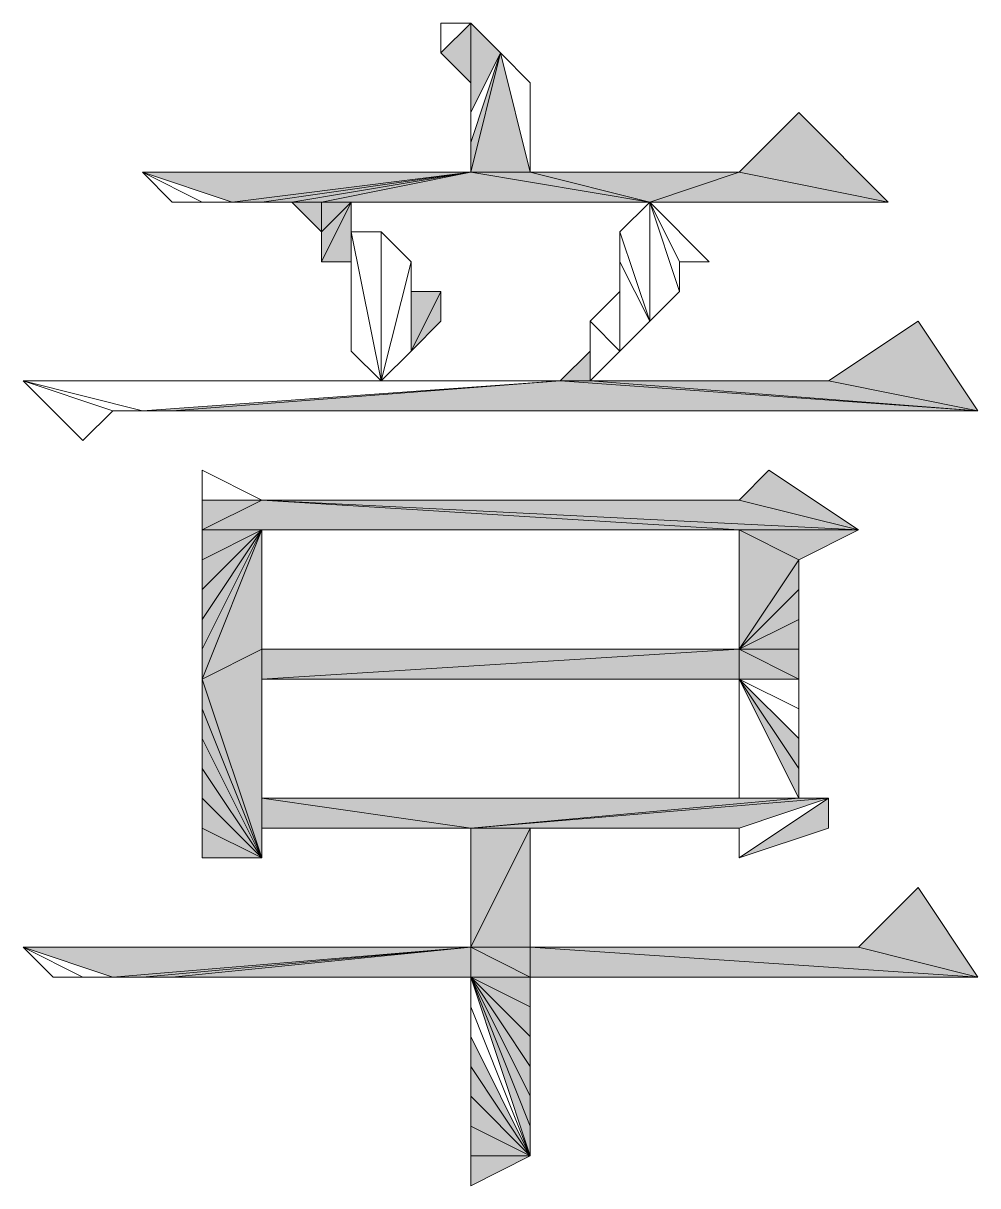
# Model space of a CAD drawing. Header units: inches. Extents: x -244 to 17, y 0 to 370.
# Drawn here: x -11.927 to -9.895, y 51.954 to 54.43 of the extents above; entities that cross this region are included whole.
import ezdxf

# ---------------------------------------------------------------- set-up
doc = ezdxf.new("R2010")
doc.units = ezdxf.units.IN
doc.header["$MEASUREMENT"] = 0
doc.layers.add('图层 1', color=7, linetype='Continuous')

# ---------------------------------------------------------------- blocks, each defined once
blk = doc.blocks.new('block 2')
at = {"layer": '图层 1', "true_color": 0xffffff}
h = blk.add_hatch(color=7, dxfattribs=at)
h.dxf.hatch_style = 2
h.paths.add_polyline_path([(72.5806, 32.5755), (72.5171, 32.385), (72.5806, 31.6229)])
h = blk.add_hatch(color=7, dxfattribs=at)
h.dxf.hatch_style = 2
h.paths.add_polyline_path([(72.5806, 31.6229), (72.5171, 32.3216), (72.5171, 32.385)])
h.paths.add_polyline_path([(72.5171, 32.2582), (72.5806, 31.6229), (72.5171, 32.3216)])
h = blk.add_hatch(color=7, dxfattribs=at)
h.dxf.hatch_style = 2
h.paths.add_polyline_path([(73.7871, 31.4324), (73.7235, 32.2582), (73.7235, 32.3216)])
h.paths.add_polyline_path([(73.7235, 30.5435), (73.7871, 31.4324), (73.7235, 32.2582)])
h.paths.add_polyline_path([(73.7871, 31.369), (73.7235, 30.5435), (73.7871, 31.4324)])
h = blk.add_hatch(color=7, dxfattribs=at)
h.dxf.hatch_style = 2
h.paths.add_polyline_path([(74.2315, 32.3216), (74.1681, 32.131), (74.2315, 31.6229)])
h = blk.add_hatch(color=7, dxfattribs=at)
h.dxf.hatch_style = 2
h.paths.add_polyline_path([(72.5171, 31.4961), (72.5806, 31.4961), (72.5171, 30.5435)])
h.paths.add_polyline_path([(72.5806, 31.6229), (72.5171, 31.4961), (72.5806, 31.4961)])
h.paths.add_polyline_path([(72.5171, 31.6229), (72.5806, 31.6229), (72.5171, 31.4961)])
h.paths.add_polyline_path([(72.5171, 32.2582), (72.5171, 31.6229), (72.5806, 31.6229)])
h = blk.add_hatch(color=7, dxfattribs=at)
h.dxf.hatch_style = 2
h.paths.add_polyline_path([(72.771, 32.0677), (73.152, 32.1944), (73.0886, 32.1944)])
h.paths.add_polyline_path([(73.2156, 32.0677), (72.771, 32.0677), (73.152, 32.1944)])
h = blk.add_hatch(color=7, dxfattribs=at)
h.dxf.hatch_style = 2
h.paths.add_polyline_path([(72.771, 32.0677), (73.025, 32.1944), (72.9615, 32.1944)])
h.paths.add_polyline_path([(73.0886, 32.1944), (72.771, 32.0677), (73.025, 32.1944)])
h = blk.add_hatch(color=7, dxfattribs=at)
h.dxf.hatch_style = 2
h.paths.add_polyline_path([(72.8981, 32.1944), (72.9615, 32.1944), (72.771, 32.0677)])
h = blk.add_hatch(color=7, dxfattribs=at)
h.dxf.hatch_style = 2
h.paths.add_polyline_path([(72.8345, 32.1944), (72.8981, 32.1944), (72.771, 32.0677)])
h = blk.add_hatch(color=7, dxfattribs=at)
h.dxf.hatch_style = 2
h.paths.add_polyline_path([(72.771, 32.1944), (72.8345, 32.1944), (72.771, 32.0677)])
h = blk.add_hatch(color=7, dxfattribs=at)
h.dxf.hatch_style = 2
h.paths.add_polyline_path([(73.4695, 32.0677), (73.152, 32.1944), (73.2156, 32.1944)])
h.paths.add_polyline_path([(73.2156, 32.0677), (73.4695, 32.0677), (73.152, 32.1944)])
h = blk.add_hatch(color=7, dxfattribs=at)
h.dxf.hatch_style = 2
h.paths.add_polyline_path([(73.4695, 32.0677), (73.2791, 32.1944), (73.3425, 32.1944)])
h.paths.add_polyline_path([(73.2156, 32.1944), (73.4695, 32.0677), (73.2791, 32.1944)])
h = blk.add_hatch(color=7, dxfattribs=at)
h.dxf.hatch_style = 2
h.paths.add_polyline_path([(73.4695, 32.0677), (73.4061, 32.1944), (73.4695, 32.1944)])
h.paths.add_polyline_path([(73.3425, 32.1944), (73.4695, 32.0677), (73.4061, 32.1944)])
h = blk.add_hatch(color=7, dxfattribs=at)
h.dxf.hatch_style = 2
h.paths.add_polyline_path([(73.4695, 32.1944), (73.533, 32.0677), (73.4695, 31.0514)])
h = blk.add_hatch(color=7, dxfattribs=at)
h.dxf.hatch_style = 2
h.paths.add_polyline_path([(73.533, 32.1944), (73.4695, 32.1944), (73.533, 32.0677)])
h = blk.add_hatch(color=7, dxfattribs=at)
h.dxf.hatch_style = 2
h.paths.add_polyline_path([(74.2315, 31.6229), (74.1681, 32.0677), (74.1681, 32.131)])
h.paths.add_polyline_path([(74.1681, 32.0039), (74.2315, 31.6229), (74.1681, 32.0677)])
h = blk.add_hatch(color=7, dxfattribs=at)
h.dxf.hatch_style = 2
h.paths.add_polyline_path([(72.8345, 31.6229), (72.8981, 30.9246), (72.8981, 30.8612)])
h.paths.add_polyline_path([(72.8981, 32.0677), (72.8345, 31.6229), (72.8981, 30.9246)])
h = blk.add_hatch(color=7, dxfattribs=at)
h.dxf.hatch_style = 2
h.paths.add_polyline_path([(72.8981, 32.0677), (72.8345, 32.0677), (72.8345, 31.6229)])
h = blk.add_hatch(color=7, dxfattribs=at)
h.dxf.hatch_style = 2
h.paths.add_polyline_path([(73.152, 32.0677), (73.152, 31.0514), (73.2156, 31.0514)])
h = blk.add_hatch(color=7, dxfattribs=at)
h.dxf.hatch_style = 2
h.paths.add_polyline_path([(73.2156, 32.0677), (73.152, 32.0677), (73.2156, 31.0514)])
h = blk.add_hatch(color=7, dxfattribs=at)
h.dxf.hatch_style = 2
h.paths.add_polyline_path([(73.533, 32.0677), (73.4695, 31.0514), (73.4695, 30.7975)])
h = blk.add_hatch(color=7, dxfattribs=at)
h.dxf.hatch_style = 2
h.paths.add_polyline_path([(73.4695, 30.7975), (73.533, 31.0514), (73.533, 32.0677)])
h.paths.add_polyline_path([(73.5966, 30.988), (73.4695, 30.7975), (73.533, 31.0514)])
h = blk.add_hatch(color=7, dxfattribs=at)
h.dxf.hatch_style = 2
h.paths.add_polyline_path([(74.1046, 31.9405), (74.1681, 31.9405), (74.1681, 32.0039)])
h.paths.add_polyline_path([(74.1681, 31.8771), (74.1046, 31.9405), (74.1681, 31.9405)])
h.paths.add_polyline_path([(74.041, 31.9405), (74.1681, 31.8771), (74.1046, 31.9405)])
h = blk.add_hatch(color=7, dxfattribs=at)
h.dxf.hatch_style = 2
h.paths.add_polyline_path([(74.1681, 31.9405), (74.2315, 31.6229), (74.1681, 31.2419)])
h.paths.add_polyline_path([(74.1681, 32.0039), (74.1681, 31.9405), (74.2315, 31.6229)])
h = blk.add_hatch(color=7, dxfattribs=at)
h.dxf.hatch_style = 2
h.paths.add_polyline_path([(74.041, 31.9405), (74.041, 31.8771), (74.1681, 31.8771)])
h = blk.add_hatch(color=7, dxfattribs=at)
h.dxf.hatch_style = 2
h.paths.add_polyline_path([(73.8505, 31.75), (73.9776, 31.6866), (73.9141, 31.6866)])
h.paths.add_polyline_path([(73.9776, 31.75), (73.8505, 31.75), (73.9776, 31.6866)])
h = blk.add_hatch(color=7, dxfattribs=at)
h.dxf.hatch_style = 2
h.paths.add_polyline_path([(74.549, 31.6229), (74.3585, 31.6229), (74.4856, 31.5595)])
h.paths.add_polyline_path([(74.4856, 31.6866), (74.422, 31.6229), (74.549, 31.6229)])
h = blk.add_hatch(color=7, dxfattribs=at)
h.dxf.hatch_style = 2
h.paths.add_polyline_path([(72.0725, 31.6229), (72.136, 31.6229), (72.136, 31.4961)])
h = blk.add_hatch(color=7, dxfattribs=at)
h.dxf.hatch_style = 2
h.paths.add_polyline_path([(72.5171, 31.6229), (72.1996, 31.4961), (72.136, 31.4961)])
h.paths.add_polyline_path([(72.263, 31.4961), (72.5171, 31.6229), (72.1996, 31.4961)])
h.paths.add_polyline_path([(72.3266, 31.4961), (72.263, 31.4961), (72.5171, 31.6229)])
h = blk.add_hatch(color=7, dxfattribs=at)
h.dxf.hatch_style = 2
h.paths.add_polyline_path([(72.136, 31.4961), (72.3266, 31.6229), (72.263, 31.6229)])
h.paths.add_polyline_path([(72.3901, 31.6229), (72.136, 31.4961), (72.3266, 31.6229)])
h = blk.add_hatch(color=7, dxfattribs=at)
h.dxf.hatch_style = 2
h.paths.add_polyline_path([(72.136, 31.4961), (72.1996, 31.6229), (72.136, 31.6229)])
h.paths.add_polyline_path([(72.263, 31.6229), (72.136, 31.4961), (72.1996, 31.6229)])
h = blk.add_hatch(color=7, dxfattribs=at)
h.dxf.hatch_style = 2
h.paths.add_polyline_path([(72.5171, 31.6229), (72.3901, 31.4961), (72.3266, 31.4961)])
h.paths.add_polyline_path([(72.4535, 31.4961), (72.5171, 31.6229), (72.3901, 31.4961)])
h.paths.add_polyline_path([(72.5171, 31.4961), (72.4535, 31.4961), (72.5171, 31.6229)])
h = blk.add_hatch(color=7, dxfattribs=at)
h.dxf.hatch_style = 2
h.paths.add_polyline_path([(72.8345, 31.4961), (72.5806, 31.6229), (72.8345, 31.6229)])
h.paths.add_polyline_path([(72.5806, 31.4961), (72.8345, 31.4961), (72.5806, 31.6229)])
h = blk.add_hatch(color=7, dxfattribs=at)
h.dxf.hatch_style = 2
h.paths.add_polyline_path([(72.8345, 31.6229), (72.8345, 31.0514), (72.8981, 30.8612)])
h = blk.add_hatch(color=7, dxfattribs=at)
h.dxf.hatch_style = 2
h.paths.add_polyline_path([(74.1681, 31.2419), (74.2315, 31.4961), (74.2315, 31.6229)])
h.paths.add_polyline_path([(74.2315, 31.0514), (74.1681, 31.2419), (74.2315, 31.4961)])
h.paths.add_polyline_path([(74.1681, 30.7341), (74.2315, 31.0514), (74.1681, 31.2419)])
h.paths.add_polyline_path([(74.3585, 30.9246), (74.1681, 30.7341), (74.2315, 31.0514)])
h = blk.add_hatch(color=7, dxfattribs=at)
h.dxf.hatch_style = 2
h.paths.add_polyline_path([(74.2315, 31.6229), (74.4856, 31.5595), (74.2315, 31.4961)])
h.paths.add_polyline_path([(74.2951, 31.6229), (74.2315, 31.6229), (74.4856, 31.5595)])
h = blk.add_hatch(color=7, dxfattribs=at)
h.dxf.hatch_style = 2
h.paths.add_polyline_path([(72.5171, 30.5435), (72.5806, 30.7975), (72.5806, 31.4961)])
h.paths.add_polyline_path([(72.7076, 30.6707), (72.5171, 30.5435), (72.5806, 30.7975)])
h = blk.add_hatch(color=7, dxfattribs=at)
h.dxf.hatch_style = 2
h.paths.add_polyline_path([(73.7871, 31.4324), (73.8505, 31.369), (73.7871, 31.369)])
h = blk.add_hatch(color=7, dxfattribs=at)
h.dxf.hatch_style = 2
h.paths.add_polyline_path([(73.7235, 30.5435), (73.7871, 30.8612), (73.7871, 31.369)])
h.paths.add_polyline_path([(73.9141, 30.6707), (73.7235, 30.5435), (73.7871, 30.8612)])
h = blk.add_hatch(color=7, dxfattribs=at)
h.dxf.hatch_style = 2
h.paths.add_polyline_path([(72.771, 31.0514), (72.8981, 30.8612), (72.8345, 30.8612)])
h = blk.add_hatch(color=7, dxfattribs=at)
h.dxf.hatch_style = 2
h.paths.add_polyline_path([(72.9615, 30.9246), (73.152, 31.0514), (72.8981, 30.9246)])
h.paths.add_polyline_path([(73.025, 30.9246), (72.9615, 30.9246), (73.152, 31.0514)])
h = blk.add_hatch(color=7, dxfattribs=at)
h.dxf.hatch_style = 2
h.paths.add_polyline_path([(73.2156, 31.0514), (73.2156, 30.9246), (73.152, 30.9246)])
h = blk.add_hatch(color=7, dxfattribs=at)
h.dxf.hatch_style = 2
h.paths.add_polyline_path([(73.152, 31.0514), (73.2156, 31.0514), (73.152, 30.9246)])
h = blk.add_hatch(color=7, dxfattribs=at)
h.dxf.hatch_style = 2
h.paths.add_polyline_path([(73.2156, 31.0514), (73.2791, 30.9246), (73.2156, 30.9246)])
h.paths.add_polyline_path([(73.3425, 30.9246), (73.2156, 31.0514), (73.2791, 30.9246)])
h.paths.add_polyline_path([(73.4061, 30.9246), (73.3425, 30.9246), (73.2156, 31.0514)])
h = blk.add_hatch(color=7, dxfattribs=at)
h.dxf.hatch_style = 2
h.paths.add_polyline_path([(73.4695, 31.0514), (73.4061, 30.9246), (73.4695, 30.7975)])
h.paths.add_polyline_path([(73.2156, 31.0514), (73.4695, 31.0514), (73.4061, 30.9246)])
at = {"layer": '图层 1', "lineweight": 0}
for points in [[(72.5171, 32.4487), (72.5806, 32.5755), (72.5171, 32.385), (72.5171, 32.4487)], [(72.5171, 32.5121), (72.5171, 32.4487), (72.5806, 32.5755), (72.5171, 32.5121)], [(72.5806, 32.5755), (72.5171, 32.385), (72.5806, 31.6229), (72.5806, 32.5755)], [(73.66, 32.4487), (73.7871, 32.5755), (73.7235, 32.385), (73.66, 32.4487)], [(73.7871, 32.5755), (73.7235, 32.385), (73.7235, 32.3216), (73.7871, 32.5755)], [(73.7235, 32.3216), (73.7871, 32.5755), (73.7871, 31.4324), (73.7235, 32.3216)], [(72.5806, 31.6229), (72.5171, 32.3216), (72.5171, 32.385), (72.5806, 31.6229)], [(72.5171, 32.2582), (72.5806, 31.6229), (72.5171, 32.3216), (72.5171, 32.2582)], [(73.7871, 31.4324), (73.7235, 32.2582), (73.7235, 32.3216), (73.7871, 31.4324)], [(74.1681, 32.1944), (74.2315, 32.3216), (74.1681, 32.131), (74.1681, 32.1944)], [(74.1681, 32.2582), (74.1681, 32.1944), (74.2315, 32.3216), (74.1681, 32.2582)], [(74.2315, 32.3216), (74.1681, 32.131), (74.2315, 31.6229), (74.2315, 32.3216)], [(72.5171, 32.2582), (72.5171, 31.6229), (72.5806, 31.6229), (72.5171, 32.2582)], [(73.7235, 30.5435), (73.7871, 31.4324), (73.7235, 32.2582), (73.7235, 30.5435)], [(72.771, 32.0677), (73.152, 32.1944), (73.0886, 32.1944), (72.771, 32.0677)], [(73.2156, 32.0677), (72.771, 32.0677), (73.152, 32.1944), (73.2156, 32.0677)], [(72.771, 32.0677), (73.025, 32.1944), (72.9615, 32.1944), (72.771, 32.0677)], [(73.0886, 32.1944), (72.771, 32.0677), (73.025, 32.1944), (73.0886, 32.1944)], [(72.8981, 32.1944), (72.9615, 32.1944), (72.771, 32.0677), (72.8981, 32.1944)], [(72.8345, 32.1944), (72.8981, 32.1944), (72.771, 32.0677), (72.8345, 32.1944)], [(72.771, 32.1944), (72.8345, 32.1944), (72.771, 32.0677), (72.771, 32.1944)], [(73.4695, 32.0677), (73.152, 32.1944), (73.2156, 32.1944), (73.4695, 32.0677)], [(73.2156, 32.0677), (73.4695, 32.0677), (73.152, 32.1944), (73.2156, 32.0677)], [(73.2156, 32.1944), (73.4695, 32.0677), (73.2791, 32.1944), (73.2156, 32.1944)], [(73.4695, 32.0677), (73.2791, 32.1944), (73.3425, 32.1944), (73.4695, 32.0677)], [(73.3425, 32.1944), (73.4695, 32.0677), (73.4061, 32.1944), (73.3425, 32.1944)], [(73.4695, 32.0677), (73.4061, 32.1944), (73.4695, 32.1944), (73.4695, 32.0677)], [(73.4695, 32.1944), (73.4695, 32.0677), (73.4695, 31.0514), (73.4695, 32.1944)], [(73.4695, 32.1944), (73.533, 32.0677), (73.4695, 31.0514), (73.4695, 32.1944)], [(73.533, 32.1944), (73.4695, 32.1944), (73.533, 32.0677), (73.533, 32.1944)], [(73.533, 32.1944), (73.533, 32.0677), (73.5966, 32.1944), (73.533, 32.1944)], [(74.2315, 31.6229), (74.1681, 32.0677), (74.1681, 32.131), (74.2315, 31.6229)], [(72.771, 32.0677), (72.8345, 32.0677), (73.2156, 32.0677), (72.771, 32.0677)], [(72.8981, 32.0677), (72.8345, 31.6229), (72.8981, 30.9246), (72.8981, 32.0677)], [(72.8981, 32.0677), (72.8345, 32.0677), (72.8345, 31.6229), (72.8981, 32.0677)], [(73.152, 32.0677), (72.8981, 32.0677), (72.8345, 32.0677), (73.152, 32.0677)], [(72.8345, 32.0677), (73.2156, 32.0677), (73.152, 32.0677), (72.8345, 32.0677)], [(72.8981, 32.0677), (72.8981, 31.0514), (72.8981, 30.9246), (72.8981, 32.0677)], [(73.152, 32.0677), (73.152, 31.0514), (73.2156, 31.0514), (73.152, 32.0677)], [(73.2156, 32.0677), (73.152, 32.0677), (73.2156, 31.0514), (73.2156, 32.0677)], [(73.533, 32.0677), (73.4695, 31.0514), (73.4695, 30.7975), (73.533, 32.0677)], [(73.4695, 30.7975), (73.533, 31.0514), (73.533, 32.0677), (73.4695, 30.7975)], [(74.1681, 32.0039), (74.2315, 31.6229), (74.1681, 32.0677), (74.1681, 32.0039)], [(74.1046, 31.9405), (74.1681, 31.9405), (74.1681, 32.0039), (74.1046, 31.9405)], [(74.1681, 32.0039), (74.1681, 31.9405), (74.2315, 31.6229), (74.1681, 32.0039)], [(74.041, 31.9405), (74.041, 31.8771), (74.1681, 31.8771), (74.041, 31.9405)], [(74.041, 31.9405), (74.1681, 31.8771), (74.1046, 31.9405), (74.041, 31.9405)], [(74.1681, 31.8771), (74.1046, 31.9405), (74.1681, 31.9405), (74.1681, 31.8771)], [(74.1681, 31.9405), (74.2315, 31.6229), (74.1681, 31.2419), (74.1681, 31.9405)], [(74.1046, 31.8771), (73.7871, 31.8134), (74.1046, 31.8134), (74.1046, 31.8771)], [(73.8505, 31.8771), (74.1046, 31.8771), (73.7871, 31.8134), (73.8505, 31.8771)], [(73.8505, 31.8771), (74.1046, 31.8771), (73.9141, 31.8771), (73.8505, 31.8771)], [(74.1046, 31.8771), (73.9141, 31.8771), (73.9776, 31.8771), (74.1046, 31.8771)], [(74.1681, 31.8771), (73.9776, 31.8771), (74.1046, 31.8771), (74.1681, 31.8771)], [(74.041, 31.8771), (74.1681, 31.8771), (73.9776, 31.8771), (74.041, 31.8771)], [(73.7871, 31.8134), (74.041, 31.75), (73.8505, 31.75), (73.7871, 31.8134)], [(74.1046, 31.8134), (73.7871, 31.8134), (74.041, 31.75), (74.1046, 31.8134)], [(73.8505, 31.75), (73.9776, 31.6866), (73.9141, 31.6866), (73.8505, 31.75)], [(73.9776, 31.75), (73.8505, 31.75), (73.9776, 31.6866), (73.9776, 31.75)], [(74.041, 31.75), (73.9776, 31.75), (73.8505, 31.75), (74.041, 31.75)], [(74.4856, 31.6866), (74.422, 31.6229), (74.549, 31.6229), (74.4856, 31.6866)], [(74.549, 31.6866), (74.4856, 31.6866), (74.549, 31.6229), (74.549, 31.6866)], [(74.549, 31.6866), (74.549, 31.6866)], [(72.0725, 31.6229), (72.136, 31.6229), (72.136, 31.4961), (72.0725, 31.6229)], [(72.5171, 31.6229), (72.1996, 31.4961), (72.136, 31.4961), (72.5171, 31.6229)], [(72.136, 31.4961), (72.5171, 31.6229), (72.4535, 31.6229), (72.136, 31.4961)], [(72.3901, 31.6229), (72.4535, 31.6229), (72.136, 31.4961), (72.3901, 31.6229)], [(72.136, 31.4961), (72.3266, 31.6229), (72.263, 31.6229), (72.136, 31.4961)], [(72.3901, 31.6229), (72.136, 31.4961), (72.3266, 31.6229), (72.3901, 31.6229)], [(72.136, 31.4961), (72.1996, 31.6229), (72.136, 31.6229), (72.136, 31.4961)], [(72.263, 31.6229), (72.136, 31.4961), (72.1996, 31.6229), (72.263, 31.6229)], [(72.263, 31.4961), (72.5171, 31.6229), (72.1996, 31.4961), (72.263, 31.4961)], [(72.3266, 31.4961), (72.263, 31.4961), (72.5171, 31.6229), (72.3266, 31.4961)], [(72.5171, 31.6229), (72.3901, 31.4961), (72.3266, 31.4961), (72.5171, 31.6229)], [(72.4535, 31.4961), (72.5171, 31.6229), (72.3901, 31.4961), (72.4535, 31.4961)], [(72.5171, 31.4961), (72.4535, 31.4961), (72.5171, 31.6229), (72.5171, 31.4961)], [(72.5806, 31.6229), (72.5171, 31.4961), (72.5806, 31.4961), (72.5806, 31.6229)], [(72.5171, 31.6229), (72.5806, 31.6229), (72.5171, 31.4961), (72.5171, 31.6229)], [(72.8345, 31.4961), (72.5806, 31.6229), (72.8345, 31.6229), (72.8345, 31.4961)], [(72.5806, 31.4961), (72.8345, 31.4961), (72.5806, 31.6229), (72.5806, 31.4961)], [(72.8345, 31.6229), (72.8345, 31.4961), (72.8345, 31.0514), (72.8345, 31.6229)], [(72.8345, 31.6229), (72.8345, 31.0514), (72.8981, 30.8612), (72.8345, 31.6229)], [(72.8345, 31.6229), (72.8981, 30.9246), (72.8981, 30.8612), (72.8345, 31.6229)], [(74.1681, 31.2419), (74.2315, 31.4961), (74.2315, 31.6229), (74.1681, 31.2419)], [(74.2315, 31.6229), (74.4856, 31.5595), (74.2315, 31.4961), (74.2315, 31.6229)], [(74.2951, 31.6229), (74.2315, 31.6229), (74.4856, 31.5595), (74.2951, 31.6229)], [(74.2951, 31.6229), (74.4856, 31.5595), (74.3585, 31.6229), (74.2951, 31.6229)], [(74.549, 31.6229), (74.3585, 31.6229), (74.4856, 31.5595), (74.549, 31.6229)], [(74.422, 31.6229), (74.549, 31.6229), (74.3585, 31.6229), (74.422, 31.6229)], [(74.4856, 31.5595), (74.2315, 31.4961), (74.422, 31.4961), (74.4856, 31.5595)], [(72.5171, 30.5435), (72.5806, 30.7975), (72.5806, 31.4961), (72.5171, 30.5435)], [(72.5171, 31.4961), (72.5806, 31.4961), (72.5171, 30.5435), (72.5171, 31.4961)], [(74.2315, 31.0514), (74.1681, 31.2419), (74.2315, 31.4961), (74.2315, 31.0514)], [(74.2315, 31.4961), (74.422, 31.4961), (74.2951, 31.4961), (74.2315, 31.4961)], [(74.2951, 31.4961), (74.422, 31.4961), (74.3585, 31.4961), (74.2951, 31.4961)], [(73.7871, 31.369), (73.7235, 30.5435), (73.7871, 31.4324), (73.7871, 31.369)], [(73.7871, 31.4324), (73.8505, 31.369), (73.7871, 31.369), (73.7871, 31.4324)], [(73.7235, 30.5435), (73.7871, 30.8612), (73.7871, 31.369), (73.7235, 30.5435)], [(73.7871, 31.369), (73.9141, 31.369), (73.8505, 31.3056), (73.7871, 31.369)], [(73.8505, 31.369), (73.7871, 31.369), (73.9141, 31.369), (73.8505, 31.369)], [(73.9141, 31.369), (73.9776, 31.3056), (73.8505, 31.3056), (73.9141, 31.369)], [(73.8505, 31.3056), (74.041, 31.3056), (73.9141, 31.2419), (73.8505, 31.3056)], [(73.9776, 31.3056), (73.8505, 31.3056), (74.041, 31.3056), (73.9776, 31.3056)], [(74.1046, 31.3056), (73.9141, 31.2419), (74.1681, 31.2419), (74.1046, 31.3056)], [(74.041, 31.3056), (74.1046, 31.3056), (73.9141, 31.2419), (74.041, 31.3056)], [(73.9141, 31.2419), (74.1681, 31.2419), (73.9776, 31.1785), (73.9141, 31.2419)], [(73.9776, 31.1785), (74.041, 31.1785), (74.1681, 31.2419), (73.9776, 31.1785)], [(74.041, 31.1785), (74.1681, 31.2419), (74.041, 31.1151), (74.041, 31.1785)], [(74.1681, 30.7341), (74.2315, 31.0514), (74.1681, 31.2419), (74.1681, 30.7341)], [(72.771, 31.0514), (72.8981, 30.8612), (72.8345, 30.8612), (72.771, 31.0514)], [(72.8345, 31.0514), (72.771, 31.0514), (72.8981, 30.8612), (72.8345, 31.0514)], [(72.9615, 30.9246), (73.152, 31.0514), (72.8981, 30.9246), (72.9615, 30.9246)], [(72.8981, 31.0514), (73.152, 31.0514), (72.8981, 30.9246), (72.8981, 31.0514)], [(73.025, 30.9246), (72.9615, 30.9246), (73.152, 31.0514), (73.025, 30.9246)], [(73.0886, 30.9246), (73.152, 31.0514), (73.025, 30.9246), (73.0886, 30.9246)], [(73.152, 30.9246), (73.0886, 30.9246), (73.152, 31.0514), (73.152, 30.9246)], [(73.2156, 31.0514), (73.2156, 30.9246), (73.152, 30.9246), (73.2156, 31.0514)], [(73.152, 31.0514), (73.2156, 31.0514), (73.152, 30.9246), (73.152, 31.0514)], [(73.2156, 31.0514), (73.2791, 30.9246), (73.2156, 30.9246), (73.2156, 31.0514)], [(73.3425, 30.9246), (73.2156, 31.0514), (73.2791, 30.9246), (73.3425, 30.9246)], [(73.4061, 30.9246), (73.3425, 30.9246), (73.2156, 31.0514), (73.4061, 30.9246)], [(73.2156, 31.0514), (73.4695, 31.0514), (73.4061, 30.9246), (73.2156, 31.0514)], [(73.4695, 31.0514), (73.4061, 30.9246), (73.4695, 30.7975), (73.4695, 31.0514)], [(73.5966, 30.988), (73.4695, 30.7975), (73.533, 31.0514), (73.5966, 30.988)], [(74.3585, 30.9246), (74.1681, 30.7341), (74.2315, 31.0514), (74.3585, 30.9246)], [(73.9141, 30.6707), (73.7235, 30.5435), (73.7871, 30.8612), (73.9141, 30.6707)], [(72.7076, 30.6707), (72.5171, 30.5435), (72.5806, 30.7975), (72.7076, 30.6707)]]:
    blk.add_lwpolyline(points, dxfattribs=at)
at = {"layer": '图层 1', "color": 7, "lineweight": 20, "true_color": 0xffffff}
for points in [[(72.5171, 32.4487), (72.5806, 32.5755), (72.5171, 32.385), (72.5171, 32.4487)], [(72.5171, 32.5121), (72.5171, 32.4487), (72.5806, 32.5755), (72.5171, 32.5121)], [(72.5806, 32.5755), (72.5171, 32.385), (72.5806, 31.6229), (72.5806, 32.5755)], [(73.66, 32.4487), (73.7871, 32.5755), (73.7235, 32.385), (73.66, 32.4487)], [(73.7871, 32.5755), (73.7235, 32.385), (73.7235, 32.3216), (73.7871, 32.5755)], [(73.7235, 32.3216), (73.7871, 32.5755), (73.7871, 31.4324), (73.7235, 32.3216)], [(72.5806, 31.6229), (72.5171, 32.3216), (72.5171, 32.385), (72.5806, 31.6229)], [(72.5171, 32.2582), (72.5806, 31.6229), (72.5171, 32.3216), (72.5171, 32.2582)], [(73.7871, 31.4324), (73.7235, 32.2582), (73.7235, 32.3216), (73.7871, 31.4324)], [(74.1681, 32.1944), (74.2315, 32.3216), (74.1681, 32.131), (74.1681, 32.1944)], [(74.1681, 32.2582), (74.1681, 32.1944), (74.2315, 32.3216), (74.1681, 32.2582)], [(74.2315, 32.3216), (74.1681, 32.131), (74.2315, 31.6229), (74.2315, 32.3216)], [(72.5171, 32.2582), (72.5171, 31.6229), (72.5806, 31.6229), (72.5171, 32.2582)], [(73.7235, 30.5435), (73.7871, 31.4324), (73.7235, 32.2582), (73.7235, 30.5435)], [(72.771, 32.0677), (73.152, 32.1944), (73.0886, 32.1944), (72.771, 32.0677)], [(73.2156, 32.0677), (72.771, 32.0677), (73.152, 32.1944), (73.2156, 32.0677)], [(72.771, 32.0677), (73.025, 32.1944), (72.9615, 32.1944), (72.771, 32.0677)], [(73.0886, 32.1944), (72.771, 32.0677), (73.025, 32.1944), (73.0886, 32.1944)], [(72.8981, 32.1944), (72.9615, 32.1944), (72.771, 32.0677), (72.8981, 32.1944)], [(72.8345, 32.1944), (72.8981, 32.1944), (72.771, 32.0677), (72.8345, 32.1944)], [(72.771, 32.1944), (72.8345, 32.1944), (72.771, 32.0677), (72.771, 32.1944)], [(73.4695, 32.0677), (73.152, 32.1944), (73.2156, 32.1944), (73.4695, 32.0677)], [(73.2156, 32.0677), (73.4695, 32.0677), (73.152, 32.1944), (73.2156, 32.0677)], [(73.2156, 32.1944), (73.4695, 32.0677), (73.2791, 32.1944), (73.2156, 32.1944)], [(73.4695, 32.0677), (73.2791, 32.1944), (73.3425, 32.1944), (73.4695, 32.0677)], [(73.3425, 32.1944), (73.4695, 32.0677), (73.4061, 32.1944), (73.3425, 32.1944)], [(73.4695, 32.0677), (73.4061, 32.1944), (73.4695, 32.1944), (73.4695, 32.0677)], [(73.4695, 32.1944), (73.4695, 32.0677), (73.4695, 31.0514), (73.4695, 32.1944)], [(73.4695, 32.1944), (73.533, 32.0677), (73.4695, 31.0514), (73.4695, 32.1944)], [(73.533, 32.1944), (73.4695, 32.1944), (73.533, 32.0677), (73.533, 32.1944)], [(73.533, 32.1944), (73.533, 32.0677), (73.5966, 32.1944), (73.533, 32.1944)], [(74.2315, 31.6229), (74.1681, 32.0677), (74.1681, 32.131), (74.2315, 31.6229)], [(72.771, 32.0677), (72.8345, 32.0677), (73.2156, 32.0677), (72.771, 32.0677)], [(72.8981, 32.0677), (72.8345, 31.6229), (72.8981, 30.9246), (72.8981, 32.0677)], [(72.8981, 32.0677), (72.8345, 32.0677), (72.8345, 31.6229), (72.8981, 32.0677)], [(73.152, 32.0677), (72.8981, 32.0677), (72.8345, 32.0677), (73.152, 32.0677)], [(72.8345, 32.0677), (73.2156, 32.0677), (73.152, 32.0677), (72.8345, 32.0677)], [(72.8981, 32.0677), (72.8981, 31.0514), (72.8981, 30.9246), (72.8981, 32.0677)], [(73.152, 32.0677), (73.152, 31.0514), (73.2156, 31.0514), (73.152, 32.0677)], [(73.2156, 32.0677), (73.152, 32.0677), (73.2156, 31.0514), (73.2156, 32.0677)], [(73.533, 32.0677), (73.4695, 31.0514), (73.4695, 30.7975), (73.533, 32.0677)], [(73.4695, 30.7975), (73.533, 31.0514), (73.533, 32.0677), (73.4695, 30.7975)], [(74.1681, 32.0039), (74.2315, 31.6229), (74.1681, 32.0677), (74.1681, 32.0039)], [(74.1046, 31.9405), (74.1681, 31.9405), (74.1681, 32.0039), (74.1046, 31.9405)], [(74.1681, 32.0039), (74.1681, 31.9405), (74.2315, 31.6229), (74.1681, 32.0039)], [(74.041, 31.9405), (74.041, 31.8771), (74.1681, 31.8771), (74.041, 31.9405)], [(74.041, 31.9405), (74.1681, 31.8771), (74.1046, 31.9405), (74.041, 31.9405)], [(74.1681, 31.8771), (74.1046, 31.9405), (74.1681, 31.9405), (74.1681, 31.8771)], [(74.1681, 31.9405), (74.2315, 31.6229), (74.1681, 31.2419), (74.1681, 31.9405)], [(74.1046, 31.8771), (73.7871, 31.8134), (74.1046, 31.8134), (74.1046, 31.8771)], [(73.8505, 31.8771), (74.1046, 31.8771), (73.7871, 31.8134), (73.8505, 31.8771)], [(73.8505, 31.8771), (74.1046, 31.8771), (73.9141, 31.8771), (73.8505, 31.8771)], [(74.1046, 31.8771), (73.9141, 31.8771), (73.9776, 31.8771), (74.1046, 31.8771)], [(74.1681, 31.8771), (73.9776, 31.8771), (74.1046, 31.8771), (74.1681, 31.8771)], [(74.041, 31.8771), (74.1681, 31.8771), (73.9776, 31.8771), (74.041, 31.8771)], [(73.7871, 31.8134), (74.041, 31.75), (73.8505, 31.75), (73.7871, 31.8134)], [(74.1046, 31.8134), (73.7871, 31.8134), (74.041, 31.75), (74.1046, 31.8134)], [(73.8505, 31.75), (73.9776, 31.6866), (73.9141, 31.6866), (73.8505, 31.75)], [(73.9776, 31.75), (73.8505, 31.75), (73.9776, 31.6866), (73.9776, 31.75)], [(74.041, 31.75), (73.9776, 31.75), (73.8505, 31.75), (74.041, 31.75)], [(74.4856, 31.6866), (74.422, 31.6229), (74.549, 31.6229), (74.4856, 31.6866)], [(74.549, 31.6866), (74.4856, 31.6866), (74.549, 31.6229), (74.549, 31.6866)], [(74.549, 31.6866), (74.549, 31.6866)], [(72.0725, 31.6229), (72.136, 31.6229), (72.136, 31.4961), (72.0725, 31.6229)], [(72.5171, 31.6229), (72.1996, 31.4961), (72.136, 31.4961), (72.5171, 31.6229)], [(72.136, 31.4961), (72.5171, 31.6229), (72.4535, 31.6229), (72.136, 31.4961)], [(72.3901, 31.6229), (72.4535, 31.6229), (72.136, 31.4961), (72.3901, 31.6229)], [(72.136, 31.4961), (72.3266, 31.6229), (72.263, 31.6229), (72.136, 31.4961)], [(72.3901, 31.6229), (72.136, 31.4961), (72.3266, 31.6229), (72.3901, 31.6229)], [(72.136, 31.4961), (72.1996, 31.6229), (72.136, 31.6229), (72.136, 31.4961)], [(72.263, 31.6229), (72.136, 31.4961), (72.1996, 31.6229), (72.263, 31.6229)], [(72.263, 31.4961), (72.5171, 31.6229), (72.1996, 31.4961), (72.263, 31.4961)], [(72.3266, 31.4961), (72.263, 31.4961), (72.5171, 31.6229), (72.3266, 31.4961)], [(72.5171, 31.6229), (72.3901, 31.4961), (72.3266, 31.4961), (72.5171, 31.6229)], [(72.4535, 31.4961), (72.5171, 31.6229), (72.3901, 31.4961), (72.4535, 31.4961)], [(72.5171, 31.4961), (72.4535, 31.4961), (72.5171, 31.6229), (72.5171, 31.4961)], [(72.5806, 31.6229), (72.5171, 31.4961), (72.5806, 31.4961), (72.5806, 31.6229)], [(72.5171, 31.6229), (72.5806, 31.6229), (72.5171, 31.4961), (72.5171, 31.6229)], [(72.8345, 31.4961), (72.5806, 31.6229), (72.8345, 31.6229), (72.8345, 31.4961)], [(72.5806, 31.4961), (72.8345, 31.4961), (72.5806, 31.6229), (72.5806, 31.4961)], [(72.8345, 31.6229), (72.8345, 31.4961), (72.8345, 31.0514), (72.8345, 31.6229)], [(72.8345, 31.6229), (72.8345, 31.0514), (72.8981, 30.8612), (72.8345, 31.6229)], [(72.8345, 31.6229), (72.8981, 30.9246), (72.8981, 30.8612), (72.8345, 31.6229)], [(74.1681, 31.2419), (74.2315, 31.4961), (74.2315, 31.6229), (74.1681, 31.2419)], [(74.2315, 31.6229), (74.4856, 31.5595), (74.2315, 31.4961), (74.2315, 31.6229)], [(74.2951, 31.6229), (74.2315, 31.6229), (74.4856, 31.5595), (74.2951, 31.6229)], [(74.2951, 31.6229), (74.4856, 31.5595), (74.3585, 31.6229), (74.2951, 31.6229)], [(74.549, 31.6229), (74.3585, 31.6229), (74.4856, 31.5595), (74.549, 31.6229)], [(74.422, 31.6229), (74.549, 31.6229), (74.3585, 31.6229), (74.422, 31.6229)], [(74.4856, 31.5595), (74.2315, 31.4961), (74.422, 31.4961), (74.4856, 31.5595)], [(72.5171, 30.5435), (72.5806, 30.7975), (72.5806, 31.4961), (72.5171, 30.5435)], [(72.5171, 31.4961), (72.5806, 31.4961), (72.5171, 30.5435), (72.5171, 31.4961)], [(74.2315, 31.0514), (74.1681, 31.2419), (74.2315, 31.4961), (74.2315, 31.0514)], [(74.2315, 31.4961), (74.422, 31.4961), (74.2951, 31.4961), (74.2315, 31.4961)], [(74.2951, 31.4961), (74.422, 31.4961), (74.3585, 31.4961), (74.2951, 31.4961)], [(73.7871, 31.369), (73.7235, 30.5435), (73.7871, 31.4324), (73.7871, 31.369)], [(73.7871, 31.4324), (73.8505, 31.369), (73.7871, 31.369), (73.7871, 31.4324)], [(73.7235, 30.5435), (73.7871, 30.8612), (73.7871, 31.369), (73.7235, 30.5435)], [(73.7871, 31.369), (73.9141, 31.369), (73.8505, 31.3056), (73.7871, 31.369)], [(73.8505, 31.369), (73.7871, 31.369), (73.9141, 31.369), (73.8505, 31.369)], [(73.9141, 31.369), (73.9776, 31.3056), (73.8505, 31.3056), (73.9141, 31.369)], [(73.8505, 31.3056), (74.041, 31.3056), (73.9141, 31.2419), (73.8505, 31.3056)], [(73.9776, 31.3056), (73.8505, 31.3056), (74.041, 31.3056), (73.9776, 31.3056)], [(74.1046, 31.3056), (73.9141, 31.2419), (74.1681, 31.2419), (74.1046, 31.3056)], [(74.041, 31.3056), (74.1046, 31.3056), (73.9141, 31.2419), (74.041, 31.3056)], [(73.9141, 31.2419), (74.1681, 31.2419), (73.9776, 31.1785), (73.9141, 31.2419)], [(73.9776, 31.1785), (74.041, 31.1785), (74.1681, 31.2419), (73.9776, 31.1785)], [(74.041, 31.1785), (74.1681, 31.2419), (74.041, 31.1151), (74.041, 31.1785)], [(74.1681, 30.7341), (74.2315, 31.0514), (74.1681, 31.2419), (74.1681, 30.7341)], [(72.771, 31.0514), (72.8981, 30.8612), (72.8345, 30.8612), (72.771, 31.0514)], [(72.8345, 31.0514), (72.771, 31.0514), (72.8981, 30.8612), (72.8345, 31.0514)], [(72.9615, 30.9246), (73.152, 31.0514), (72.8981, 30.9246), (72.9615, 30.9246)], [(72.8981, 31.0514), (73.152, 31.0514), (72.8981, 30.9246), (72.8981, 31.0514)], [(73.025, 30.9246), (72.9615, 30.9246), (73.152, 31.0514), (73.025, 30.9246)], [(73.0886, 30.9246), (73.152, 31.0514), (73.025, 30.9246), (73.0886, 30.9246)], [(73.152, 30.9246), (73.0886, 30.9246), (73.152, 31.0514), (73.152, 30.9246)], [(73.2156, 31.0514), (73.2156, 30.9246), (73.152, 30.9246), (73.2156, 31.0514)], [(73.152, 31.0514), (73.2156, 31.0514), (73.152, 30.9246), (73.152, 31.0514)], [(73.2156, 31.0514), (73.2791, 30.9246), (73.2156, 30.9246), (73.2156, 31.0514)], [(73.3425, 30.9246), (73.2156, 31.0514), (73.2791, 30.9246), (73.3425, 30.9246)], [(73.4061, 30.9246), (73.3425, 30.9246), (73.2156, 31.0514), (73.4061, 30.9246)], [(73.2156, 31.0514), (73.4695, 31.0514), (73.4061, 30.9246), (73.2156, 31.0514)], [(73.4695, 31.0514), (73.4061, 30.9246), (73.4695, 30.7975), (73.4695, 31.0514)], [(73.5966, 30.988), (73.4695, 30.7975), (73.533, 31.0514), (73.5966, 30.988)], [(74.3585, 30.9246), (74.1681, 30.7341), (74.2315, 31.0514), (74.3585, 30.9246)], [(73.9141, 30.6707), (73.7235, 30.5435), (73.7871, 30.8612), (73.9141, 30.6707)], [(72.7076, 30.6707), (72.5171, 30.5435), (72.5806, 30.7975), (72.7076, 30.6707)]]:
    blk.add_lwpolyline(points, dxfattribs=at)
at = {"layer": '图层 1', "lineweight": 0}
for points, knots in [([(72.5806, 32.5755), (72.5806, 32.5755), (72.5171, 32.385), (72.5171, 32.385), (72.5171, 32.385), (72.5806, 32.5755), (72.5806, 32.5755)], [0, 0, 0, 0, 1, 1, 1, 2, 2, 2, 2]), ([(73.66, 32.4487), (73.66, 32.4487), (73.66, 32.4487), (73.66, 32.4487), (73.66, 32.4487), (73.7871, 32.5755), (73.7871, 32.5755), (73.7871, 32.5755), (73.66, 32.4487), (73.66, 32.4487)], [0, 0, 0, 0, 1, 1, 1, 2, 2, 2, 3, 3, 3, 3]), ([(73.7235, 32.3216), (73.7235, 32.3216), (73.7235, 32.3216), (73.7235, 32.3216), (73.7235, 32.3216), (73.7871, 32.5755), (73.7871, 32.5755), (73.7871, 32.5755), (73.7235, 32.3216), (73.7235, 32.3216)], [0, 0, 0, 0, 1, 1, 1, 2, 2, 2, 3, 3, 3, 3]), ([(74.2315, 32.3216), (74.2315, 32.3216), (74.1681, 32.131), (74.1681, 32.131), (74.1681, 32.131), (74.2315, 32.3216), (74.2315, 32.3216)], [0, 0, 0, 0, 1, 1, 1, 2, 2, 2, 2]), ([(72.8981, 32.1944), (72.8981, 32.1944), (72.8981, 32.1944), (72.8981, 32.1944), (72.8981, 32.1944), (72.771, 32.0677), (72.771, 32.0677), (72.771, 32.0677), (72.8981, 32.1944), (72.8981, 32.1944)], [0, 0, 0, 0, 1, 1, 1, 2, 2, 2, 3, 3, 3, 3]), ([(72.771, 32.1944), (72.771, 32.1944), (72.771, 32.1944), (72.771, 32.1944), (72.771, 32.1944), (72.771, 32.0677), (72.771, 32.0677), (72.771, 32.0677), (72.771, 32.1944), (72.771, 32.1944)], [0, 0, 0, 0, 1, 1, 1, 2, 2, 2, 3, 3, 3, 3]), ([(73.533, 32.1944), (73.533, 32.1944), (73.533, 32.1944), (73.533, 32.1944), (73.533, 32.1944), (73.533, 32.0677), (73.533, 32.0677), (73.533, 32.0677), (73.533, 32.1944), (73.533, 32.1944)], [0, 0, 0, 0, 1, 1, 1, 2, 2, 2, 3, 3, 3, 3]), ([(73.533, 32.0677), (73.533, 32.0677), (73.5966, 32.1944), (73.5966, 32.1944), (73.5966, 32.1944), (73.533, 32.0677), (73.533, 32.0677)], [0, 0, 0, 0, 1, 1, 1, 2, 2, 2, 2]), ([(74.1681, 31.9405), (74.1681, 31.9405), (74.1681, 31.2419), (74.1681, 31.2419), (74.1681, 31.2419), (74.1681, 31.9405), (74.1681, 31.9405)], [0, 0, 0, 0, 1, 1, 1, 2, 2, 2, 2]), ([(73.8505, 31.8771), (73.8505, 31.8771), (73.8505, 31.8771), (73.8505, 31.8771), (73.8505, 31.8771), (74.1046, 31.8771), (74.1046, 31.8771), (74.1046, 31.8771), (73.8505, 31.8771), (73.8505, 31.8771)], [0, 0, 0, 0, 1, 1, 1, 2, 2, 2, 3, 3, 3, 3]), ([(73.7871, 31.8134), (73.7871, 31.8134), (74.1046, 31.8134), (74.1046, 31.8134), (74.1046, 31.8134), (73.7871, 31.8134), (73.7871, 31.8134)], [0, 0, 0, 0, 1, 1, 1, 2, 2, 2, 2]), ([(73.7871, 31.8134), (73.7871, 31.8134), (73.7871, 31.8134), (73.7871, 31.8134), (73.7871, 31.8134), (74.1046, 31.8134), (74.1046, 31.8134), (74.1046, 31.8134), (73.7871, 31.8134), (73.7871, 31.8134)], [0, 0, 0, 0, 1, 1, 1, 2, 2, 2, 3, 3, 3, 3]), ([(74.041, 31.75), (74.041, 31.75), (73.8505, 31.75), (73.8505, 31.75), (73.8505, 31.75), (74.041, 31.75), (74.041, 31.75)], [0, 0, 0, 0, 1, 1, 1, 2, 2, 2, 2]), ([(74.041, 31.75), (74.041, 31.75), (74.041, 31.75), (74.041, 31.75), (74.041, 31.75), (73.8505, 31.75), (73.8505, 31.75), (73.8505, 31.75), (74.041, 31.75), (74.041, 31.75)], [0, 0, 0, 0, 1, 1, 1, 2, 2, 2, 3, 3, 3, 3]), ([(74.549, 31.6866), (74.549, 31.6866), (74.549, 31.6866), (74.549, 31.6866), (74.549, 31.6866), (74.4856, 31.6866), (74.4856, 31.6866), (74.4856, 31.6866), (74.549, 31.6866), (74.549, 31.6866)], [0, 0, 0, 0, 1, 1, 1, 2, 2, 2, 3, 3, 3, 3]), ([(72.136, 31.4961), (72.136, 31.4961), (72.136, 31.4961), (72.136, 31.4961), (72.136, 31.4961), (72.5171, 31.6229), (72.5171, 31.6229), (72.5171, 31.6229), (72.136, 31.4961), (72.136, 31.4961)], [0, 0, 0, 0, 1, 1, 1, 2, 2, 2, 3, 3, 3, 3]), ([(72.5171, 31.6229), (72.5171, 31.6229), (72.136, 31.4961), (72.136, 31.4961), (72.136, 31.4961), (72.5171, 31.6229), (72.5171, 31.6229)], [0, 0, 0, 0, 1, 1, 1, 2, 2, 2, 2]), ([(72.5171, 31.6229), (72.5171, 31.6229), (72.5171, 31.6229), (72.5171, 31.6229), (72.5171, 31.6229), (72.136, 31.4961), (72.136, 31.4961), (72.136, 31.4961), (72.5171, 31.6229), (72.5171, 31.6229)], [0, 0, 0, 0, 1, 1, 1, 2, 2, 2, 3, 3, 3, 3]), ([(72.4535, 31.6229), (72.4535, 31.6229), (72.136, 31.4961), (72.136, 31.4961), (72.136, 31.4961), (72.4535, 31.6229), (72.4535, 31.6229)], [0, 0, 0, 0, 1, 1, 1, 2, 2, 2, 2]), ([(74.4856, 31.5595), (74.4856, 31.5595), (74.3585, 31.6229), (74.3585, 31.6229), (74.3585, 31.6229), (74.4856, 31.5595), (74.4856, 31.5595)], [0, 0, 0, 0, 1, 1, 1, 2, 2, 2, 2]), ([(74.4856, 31.5595), (74.4856, 31.5595), (74.4856, 31.5595), (74.4856, 31.5595), (74.4856, 31.5595), (74.2315, 31.4961), (74.2315, 31.4961), (74.2315, 31.4961), (74.4856, 31.5595), (74.4856, 31.5595)], [0, 0, 0, 0, 1, 1, 1, 2, 2, 2, 3, 3, 3, 3]), ([(74.422, 31.4961), (74.422, 31.4961), (74.2951, 31.4961), (74.2951, 31.4961), (74.2951, 31.4961), (74.422, 31.4961), (74.422, 31.4961)], [0, 0, 0, 0, 1, 1, 1, 2, 2, 2, 2]), ([(74.3585, 31.4961), (74.3585, 31.4961), (74.422, 31.4961), (74.422, 31.4961), (74.422, 31.4961), (74.3585, 31.4961), (74.3585, 31.4961)], [0, 0, 0, 0, 1, 1, 1, 2, 2, 2, 2]), ([(74.3585, 31.4961), (74.3585, 31.4961), (74.3585, 31.4961), (74.3585, 31.4961), (74.3585, 31.4961), (74.422, 31.4961), (74.422, 31.4961), (74.422, 31.4961), (74.3585, 31.4961), (74.3585, 31.4961)], [0, 0, 0, 0, 1, 1, 1, 2, 2, 2, 3, 3, 3, 3]), ([(73.7871, 31.369), (73.7871, 31.369), (73.7871, 31.369), (73.7871, 31.369), (73.7871, 31.369), (73.9141, 31.369), (73.9141, 31.369), (73.9141, 31.369), (73.7871, 31.369), (73.7871, 31.369)], [0, 0, 0, 0, 1, 1, 1, 2, 2, 2, 3, 3, 3, 3]), ([(73.8505, 31.369), (73.8505, 31.369), (73.8505, 31.369), (73.8505, 31.369), (73.8505, 31.369), (73.7871, 31.369), (73.7871, 31.369), (73.7871, 31.369), (73.8505, 31.369), (73.8505, 31.369)], [0, 0, 0, 0, 1, 1, 1, 2, 2, 2, 3, 3, 3, 3]), ([(74.041, 31.3056), (74.041, 31.3056), (73.9141, 31.2419), (73.9141, 31.2419), (73.9141, 31.2419), (74.041, 31.3056), (74.041, 31.3056)], [0, 0, 0, 0, 1, 1, 1, 2, 2, 2, 2]), ([(74.1681, 31.2419), (74.1681, 31.2419), (73.9141, 31.2419), (73.9141, 31.2419), (73.9141, 31.2419), (74.1681, 31.2419), (74.1681, 31.2419)], [0, 0, 0, 0, 1, 1, 1, 2, 2, 2, 2]), ([(73.9141, 31.2419), (73.9141, 31.2419), (74.1681, 31.2419), (74.1681, 31.2419), (74.1681, 31.2419), (73.9141, 31.2419), (73.9141, 31.2419)], [0, 0, 0, 0, 1, 1, 1, 2, 2, 2, 2]), ([(74.041, 31.1151), (74.041, 31.1151), (74.041, 31.1151), (74.041, 31.1151), (74.041, 31.1151), (74.1681, 31.2419), (74.1681, 31.2419), (74.1681, 31.2419), (74.041, 31.1151), (74.041, 31.1151)], [0, 0, 0, 0, 1, 1, 1, 2, 2, 2, 3, 3, 3, 3]), ([(74.1681, 31.2419), (74.1681, 31.2419), (74.041, 31.1151), (74.041, 31.1151), (74.041, 31.1151), (74.1681, 31.2419), (74.1681, 31.2419)], [0, 0, 0, 0, 1, 1, 1, 2, 2, 2, 2]), ([(72.771, 31.0514), (72.771, 31.0514), (72.8345, 31.0514), (72.8345, 31.0514), (72.8345, 31.0514), (72.771, 31.0514), (72.771, 31.0514)], [0, 0, 0, 0, 1, 1, 1, 2, 2, 2, 2]), ([(73.152, 31.0514), (73.152, 31.0514), (72.8981, 31.0514), (72.8981, 31.0514), (72.8981, 31.0514), (73.152, 31.0514), (73.152, 31.0514)], [0, 0, 0, 0, 1, 1, 1, 2, 2, 2, 2]), ([(73.152, 31.0514), (73.152, 31.0514), (73.025, 30.9246), (73.025, 30.9246), (73.025, 30.9246), (73.152, 31.0514), (73.152, 31.0514)], [0, 0, 0, 0, 1, 1, 1, 2, 2, 2, 2])]:
    blk.add_open_spline(points, degree=3, knots=knots, dxfattribs=at)
at = {"layer": '图层 1', "color": 7, "lineweight": 20, "true_color": 0xffffff}
for points, knots in [([(72.5806, 32.5755), (72.5806, 32.5755), (72.5171, 32.385), (72.5171, 32.385), (72.5171, 32.385), (72.5806, 32.5755), (72.5806, 32.5755)], [0, 0, 0, 0, 1, 1, 1, 2, 2, 2, 2]), ([(73.66, 32.4487), (73.66, 32.4487), (73.66, 32.4487), (73.66, 32.4487), (73.66, 32.4487), (73.7871, 32.5755), (73.7871, 32.5755), (73.7871, 32.5755), (73.66, 32.4487), (73.66, 32.4487)], [0, 0, 0, 0, 1, 1, 1, 2, 2, 2, 3, 3, 3, 3]), ([(73.7235, 32.3216), (73.7235, 32.3216), (73.7235, 32.3216), (73.7235, 32.3216), (73.7235, 32.3216), (73.7871, 32.5755), (73.7871, 32.5755), (73.7871, 32.5755), (73.7235, 32.3216), (73.7235, 32.3216)], [0, 0, 0, 0, 1, 1, 1, 2, 2, 2, 3, 3, 3, 3]), ([(74.2315, 32.3216), (74.2315, 32.3216), (74.1681, 32.131), (74.1681, 32.131), (74.1681, 32.131), (74.2315, 32.3216), (74.2315, 32.3216)], [0, 0, 0, 0, 1, 1, 1, 2, 2, 2, 2]), ([(72.8981, 32.1944), (72.8981, 32.1944), (72.8981, 32.1944), (72.8981, 32.1944), (72.8981, 32.1944), (72.771, 32.0677), (72.771, 32.0677), (72.771, 32.0677), (72.8981, 32.1944), (72.8981, 32.1944)], [0, 0, 0, 0, 1, 1, 1, 2, 2, 2, 3, 3, 3, 3]), ([(72.771, 32.1944), (72.771, 32.1944), (72.771, 32.1944), (72.771, 32.1944), (72.771, 32.1944), (72.771, 32.0677), (72.771, 32.0677), (72.771, 32.0677), (72.771, 32.1944), (72.771, 32.1944)], [0, 0, 0, 0, 1, 1, 1, 2, 2, 2, 3, 3, 3, 3]), ([(73.533, 32.1944), (73.533, 32.1944), (73.533, 32.1944), (73.533, 32.1944), (73.533, 32.1944), (73.533, 32.0677), (73.533, 32.0677), (73.533, 32.0677), (73.533, 32.1944), (73.533, 32.1944)], [0, 0, 0, 0, 1, 1, 1, 2, 2, 2, 3, 3, 3, 3]), ([(73.533, 32.0677), (73.533, 32.0677), (73.5966, 32.1944), (73.5966, 32.1944), (73.5966, 32.1944), (73.533, 32.0677), (73.533, 32.0677)], [0, 0, 0, 0, 1, 1, 1, 2, 2, 2, 2]), ([(74.1681, 31.9405), (74.1681, 31.9405), (74.1681, 31.2419), (74.1681, 31.2419), (74.1681, 31.2419), (74.1681, 31.9405), (74.1681, 31.9405)], [0, 0, 0, 0, 1, 1, 1, 2, 2, 2, 2]), ([(73.8505, 31.8771), (73.8505, 31.8771), (73.8505, 31.8771), (73.8505, 31.8771), (73.8505, 31.8771), (74.1046, 31.8771), (74.1046, 31.8771), (74.1046, 31.8771), (73.8505, 31.8771), (73.8505, 31.8771)], [0, 0, 0, 0, 1, 1, 1, 2, 2, 2, 3, 3, 3, 3]), ([(73.7871, 31.8134), (73.7871, 31.8134), (74.1046, 31.8134), (74.1046, 31.8134), (74.1046, 31.8134), (73.7871, 31.8134), (73.7871, 31.8134)], [0, 0, 0, 0, 1, 1, 1, 2, 2, 2, 2]), ([(73.7871, 31.8134), (73.7871, 31.8134), (73.7871, 31.8134), (73.7871, 31.8134), (73.7871, 31.8134), (74.1046, 31.8134), (74.1046, 31.8134), (74.1046, 31.8134), (73.7871, 31.8134), (73.7871, 31.8134)], [0, 0, 0, 0, 1, 1, 1, 2, 2, 2, 3, 3, 3, 3]), ([(74.041, 31.75), (74.041, 31.75), (73.8505, 31.75), (73.8505, 31.75), (73.8505, 31.75), (74.041, 31.75), (74.041, 31.75)], [0, 0, 0, 0, 1, 1, 1, 2, 2, 2, 2]), ([(74.041, 31.75), (74.041, 31.75), (74.041, 31.75), (74.041, 31.75), (74.041, 31.75), (73.8505, 31.75), (73.8505, 31.75), (73.8505, 31.75), (74.041, 31.75), (74.041, 31.75)], [0, 0, 0, 0, 1, 1, 1, 2, 2, 2, 3, 3, 3, 3]), ([(74.549, 31.6866), (74.549, 31.6866), (74.549, 31.6866), (74.549, 31.6866), (74.549, 31.6866), (74.4856, 31.6866), (74.4856, 31.6866), (74.4856, 31.6866), (74.549, 31.6866), (74.549, 31.6866)], [0, 0, 0, 0, 1, 1, 1, 2, 2, 2, 3, 3, 3, 3]), ([(72.136, 31.4961), (72.136, 31.4961), (72.136, 31.4961), (72.136, 31.4961), (72.136, 31.4961), (72.5171, 31.6229), (72.5171, 31.6229), (72.5171, 31.6229), (72.136, 31.4961), (72.136, 31.4961)], [0, 0, 0, 0, 1, 1, 1, 2, 2, 2, 3, 3, 3, 3]), ([(72.5171, 31.6229), (72.5171, 31.6229), (72.136, 31.4961), (72.136, 31.4961), (72.136, 31.4961), (72.5171, 31.6229), (72.5171, 31.6229)], [0, 0, 0, 0, 1, 1, 1, 2, 2, 2, 2]), ([(72.5171, 31.6229), (72.5171, 31.6229), (72.5171, 31.6229), (72.5171, 31.6229), (72.5171, 31.6229), (72.136, 31.4961), (72.136, 31.4961), (72.136, 31.4961), (72.5171, 31.6229), (72.5171, 31.6229)], [0, 0, 0, 0, 1, 1, 1, 2, 2, 2, 3, 3, 3, 3]), ([(72.4535, 31.6229), (72.4535, 31.6229), (72.136, 31.4961), (72.136, 31.4961), (72.136, 31.4961), (72.4535, 31.6229), (72.4535, 31.6229)], [0, 0, 0, 0, 1, 1, 1, 2, 2, 2, 2]), ([(74.4856, 31.5595), (74.4856, 31.5595), (74.3585, 31.6229), (74.3585, 31.6229), (74.3585, 31.6229), (74.4856, 31.5595), (74.4856, 31.5595)], [0, 0, 0, 0, 1, 1, 1, 2, 2, 2, 2]), ([(74.4856, 31.5595), (74.4856, 31.5595), (74.4856, 31.5595), (74.4856, 31.5595), (74.4856, 31.5595), (74.2315, 31.4961), (74.2315, 31.4961), (74.2315, 31.4961), (74.4856, 31.5595), (74.4856, 31.5595)], [0, 0, 0, 0, 1, 1, 1, 2, 2, 2, 3, 3, 3, 3]), ([(74.422, 31.4961), (74.422, 31.4961), (74.2951, 31.4961), (74.2951, 31.4961), (74.2951, 31.4961), (74.422, 31.4961), (74.422, 31.4961)], [0, 0, 0, 0, 1, 1, 1, 2, 2, 2, 2]), ([(74.3585, 31.4961), (74.3585, 31.4961), (74.422, 31.4961), (74.422, 31.4961), (74.422, 31.4961), (74.3585, 31.4961), (74.3585, 31.4961)], [0, 0, 0, 0, 1, 1, 1, 2, 2, 2, 2]), ([(74.3585, 31.4961), (74.3585, 31.4961), (74.3585, 31.4961), (74.3585, 31.4961), (74.3585, 31.4961), (74.422, 31.4961), (74.422, 31.4961), (74.422, 31.4961), (74.3585, 31.4961), (74.3585, 31.4961)], [0, 0, 0, 0, 1, 1, 1, 2, 2, 2, 3, 3, 3, 3]), ([(73.7871, 31.369), (73.7871, 31.369), (73.7871, 31.369), (73.7871, 31.369), (73.7871, 31.369), (73.9141, 31.369), (73.9141, 31.369), (73.9141, 31.369), (73.7871, 31.369), (73.7871, 31.369)], [0, 0, 0, 0, 1, 1, 1, 2, 2, 2, 3, 3, 3, 3]), ([(73.8505, 31.369), (73.8505, 31.369), (73.8505, 31.369), (73.8505, 31.369), (73.8505, 31.369), (73.7871, 31.369), (73.7871, 31.369), (73.7871, 31.369), (73.8505, 31.369), (73.8505, 31.369)], [0, 0, 0, 0, 1, 1, 1, 2, 2, 2, 3, 3, 3, 3]), ([(74.041, 31.3056), (74.041, 31.3056), (73.9141, 31.2419), (73.9141, 31.2419), (73.9141, 31.2419), (74.041, 31.3056), (74.041, 31.3056)], [0, 0, 0, 0, 1, 1, 1, 2, 2, 2, 2]), ([(74.1681, 31.2419), (74.1681, 31.2419), (73.9141, 31.2419), (73.9141, 31.2419), (73.9141, 31.2419), (74.1681, 31.2419), (74.1681, 31.2419)], [0, 0, 0, 0, 1, 1, 1, 2, 2, 2, 2]), ([(73.9141, 31.2419), (73.9141, 31.2419), (74.1681, 31.2419), (74.1681, 31.2419), (74.1681, 31.2419), (73.9141, 31.2419), (73.9141, 31.2419)], [0, 0, 0, 0, 1, 1, 1, 2, 2, 2, 2]), ([(74.041, 31.1151), (74.041, 31.1151), (74.041, 31.1151), (74.041, 31.1151), (74.041, 31.1151), (74.1681, 31.2419), (74.1681, 31.2419), (74.1681, 31.2419), (74.041, 31.1151), (74.041, 31.1151)], [0, 0, 0, 0, 1, 1, 1, 2, 2, 2, 3, 3, 3, 3]), ([(74.1681, 31.2419), (74.1681, 31.2419), (74.041, 31.1151), (74.041, 31.1151), (74.041, 31.1151), (74.1681, 31.2419), (74.1681, 31.2419)], [0, 0, 0, 0, 1, 1, 1, 2, 2, 2, 2]), ([(72.771, 31.0514), (72.771, 31.0514), (72.8345, 31.0514), (72.8345, 31.0514), (72.8345, 31.0514), (72.771, 31.0514), (72.771, 31.0514)], [0, 0, 0, 0, 1, 1, 1, 2, 2, 2, 2]), ([(73.152, 31.0514), (73.152, 31.0514), (72.8981, 31.0514), (72.8981, 31.0514), (72.8981, 31.0514), (73.152, 31.0514), (73.152, 31.0514)], [0, 0, 0, 0, 1, 1, 1, 2, 2, 2, 2]), ([(73.152, 31.0514), (73.152, 31.0514), (73.025, 30.9246), (73.025, 30.9246), (73.025, 30.9246), (73.152, 31.0514), (73.152, 31.0514)], [0, 0, 0, 0, 1, 1, 1, 2, 2, 2, 2])]:
    blk.add_open_spline(points, degree=3, knots=knots, dxfattribs=at)

msp = doc.modelspace()

# ---------------------------------------------------------------- block references
at = {"layer": '图层 1', "rotation": 90}
msp.add_blockref('block 2', (20.6482, -20.1187), dxfattribs=at)

doc.saveas('drawing.dxf')
